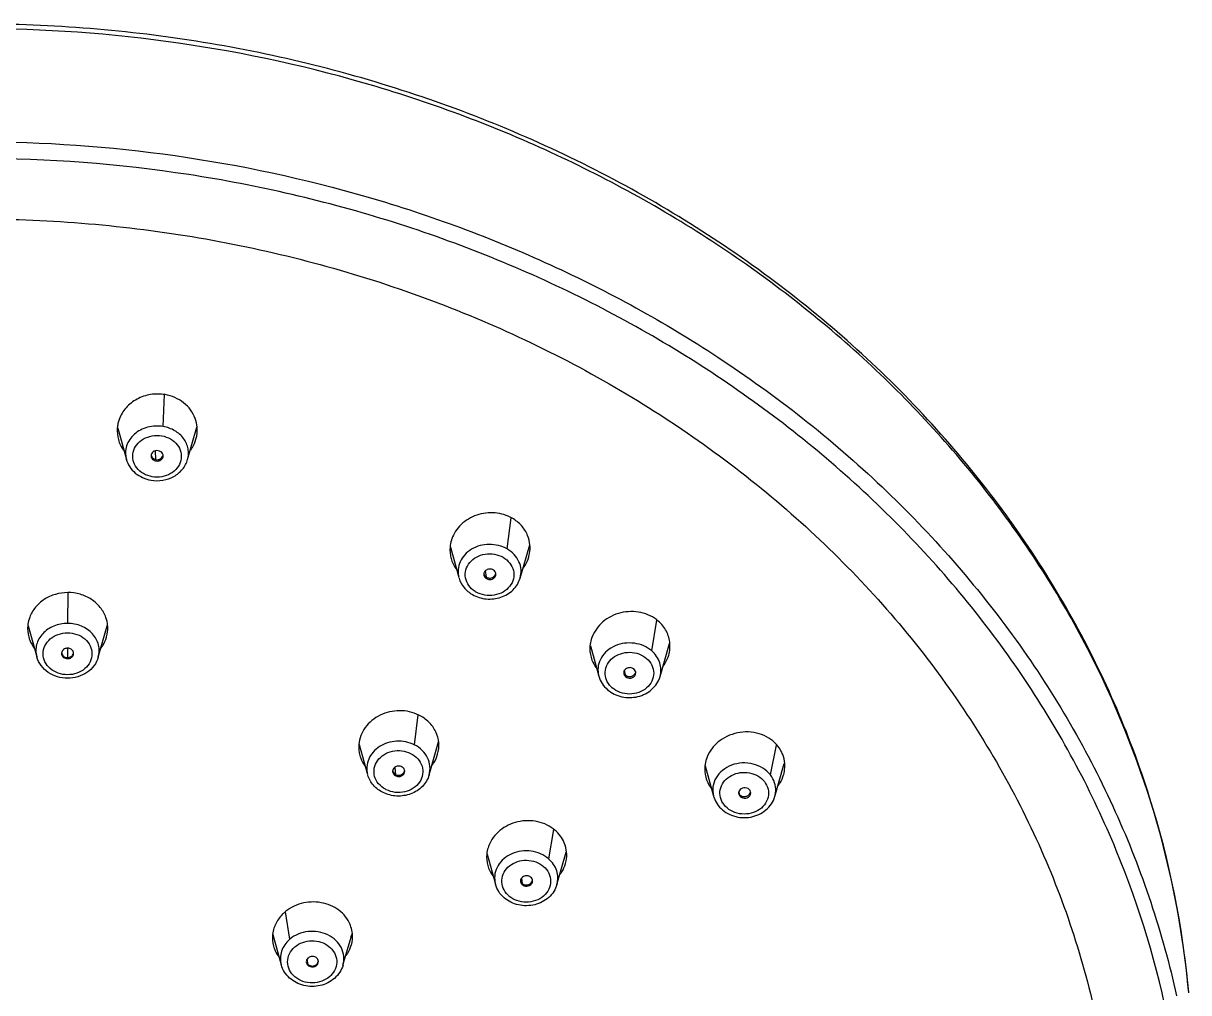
# Model space of a CAD drawing. Extents: x 881 to 2009, y 679 to 1506.
# Drawn here: x 1360.64 to 1408.63, y 1347.27 to 1387.22 of the extents above; entities that cross this region are included whole.
import ezdxf

# ---------------------------------------------------------------- set-up
doc = ezdxf.new("R2010")
doc.units = 0
doc.header["$LTSCALE"] = 10
doc.header["$MEASUREMENT"] = 0
doc.layers.add('1_1', color=7, linetype='CONTINUOUS')

msp = doc.modelspace()

# ---------------------------------------------------------------- linework, layer by layer
at = {"layer": '1_1', "color": 9, "linetype": 'Continuous'}
for p, q in [((1366.395, 1370.604), (1366.457, 1371.919)), ((1366.099, 1369.241), (1366.082, 1369.604)), ((1380.558, 1365.56), (1380.727, 1366.843)), ((1379.712, 1364.393), (1379.675, 1364.669)), ((1362.464, 1363.763), (1362.459, 1362.493)), ((1386.515, 1361.361), (1386.729, 1362.622)), ((1362.46, 1361.465), (1362.46, 1361.083)), ((1384.333, 1360.326), (1384.336, 1360.316)), ((1385.436, 1360.357), (1385.401, 1360.567)), ((1376.883, 1358.722), (1376.737, 1357.488)), ((1391.404, 1356.246), (1391.659, 1357.481)), ((1375.932, 1356.553), (1375.97, 1356.256)), ((1390.136, 1355.441), (1390.112, 1355.569)), ((1391.586, 1355.358), (1391.59, 1355.372)), ((1382.476, 1354.004), (1382.27, 1352.791)), ((1381.147, 1351.985), (1381.184, 1351.769)), ((1371.615, 1349.482), (1371.433, 1350.603)), ((1372.364, 1348.433), (1372.327, 1348.656))]:
    msp.add_line(p, q, dxfattribs=at)
at = {"layer": '1_1', "color": 7, "linetype": 'Continuous'}
for p, q in [((1364.526, 1370.533), (1364.881, 1369.253)), ((1367.403, 1369.241), (1367.788, 1370.578)), ((1366.397, 1369.395), (1366.397, 1369.397)), ((1378.229, 1365.63), (1378.576, 1364.378)), ((1381.097, 1364.359), (1381.491, 1365.729)), ((1380.1, 1364.515), (1380.1, 1364.516)), ((1360.835, 1362.399), (1361.191, 1361.116)), ((1363.724, 1361.103), (1364.095, 1362.395)), ((1383.988, 1361.569), (1384.336, 1360.316)), ((1386.857, 1360.301), (1387.248, 1361.662)), ((1362.71, 1361.251), (1362.71, 1361.255)), ((1385.863, 1360.453), (1385.863, 1360.454)), ((1374.49, 1357.445), (1374.472, 1357.464)), ((1374.474, 1357.5), (1374.817, 1356.264)), ((1377.35, 1356.25), (1377.741, 1357.61)), ((1376.345, 1356.398), (1376.345, 1356.399)), ((1388.717, 1356.62), (1389.064, 1355.371)), ((1391.586, 1355.358), (1391.977, 1356.719)), ((1390.594, 1355.505), (1390.594, 1355.506)), ((1379.737, 1352.983), (1380.081, 1351.743)), ((1379.752, 1352.93), (1379.737, 1352.952)), ((1382.612, 1351.729), (1382.996, 1353.063)), ((1381.61, 1351.877), (1381.61, 1351.878)), ((1370.915, 1349.668), (1371.261, 1348.422)), ((1370.928, 1349.622), (1370.915, 1349.637)), ((1373.802, 1348.408), (1374.176, 1349.704)), ((1374.176, 1349.691), (1374.169, 1349.681)), ((1372.791, 1348.554), (1372.791, 1348.555))]:
    msp.add_line(p, q, dxfattribs=at)
for centre, radius, start, end in [((1365.878, 1370.429), 1.376, 167.5469, 175.6529), ((1365.901, 1370.424), 1.4, 160.3141, 167.5459), ((1366.423, 1370.456), 1.379, 5.0815, 20.4843), ((1366.433, 1370.459), 1.369, 343.8728, 5.0011), ((1366.085, 1369.396), 0.188, 169.6757, 179.422), ((1366.08, 1369.397), 0.183, 179.4483, 184.2997), ((1366.089, 1369.396), 0.192, 154.3039, 169.6666), ((1366.211, 1369.466), 0.185, 334.8566, 339.2048), ((1379.586, 1365.516), 1.381, 162.8317, 175.2268), ((1379.609, 1365.509), 1.405, 160.8552, 162.8533), ((1380.161, 1365.607), 1.345, 5.251, 22.381), ((1379.551, 1365.524), 1.347, 194.5317, 195.4991), ((1380.107, 1365.619), 1.4, 343.9528, 344.8831), ((1379.784, 1364.517), 0.184, 172.846, 187.7357), ((1379.789, 1364.516), 0.189, 160.1155, 172.8071), ((1362.763, 1362.286), 1.352, 4.6825, 19.4548), ((1362.147, 1362.278), 1.332, 174.7805, 194.6176), ((1362.172, 1362.284), 1.357, 194.5806, 195.5046), ((1362.747, 1362.298), 1.369, 343.9609, 344.9196), ((1385.289, 1361.446), 1.321, 174.6275, 195.4366), ((1362.397, 1361.255), 0.187, 162.7639, 192.9351), ((1385.355, 1360.599), 1.058, 194.9503, 195.5492), ((1385.546, 1360.455), 0.183, 175.0674, 179.8885), ((1375.752, 1357.392), 1.302, 175.2011, 195.4861), ((1390.114, 1356.46), 1.418, 157.7795, 158.3389), ((1390.71, 1356.621), 1.29, 4.4467, 21.4762), ((1376.032, 1356.399), 0.187, 165.1093, 174.999), ((1376.029, 1356.4), 0.184, 175.0187, 187.7357), ((1389.991, 1356.487), 1.291, 174.06, 194.5515), ((1389.986, 1356.486), 1.287, 194.5857, 195.5002), ((1390.634, 1356.63), 1.367, 343.9523, 344.8518), ((1390.282, 1355.506), 0.189, 161.9322, 174.8756), ((1390.279, 1355.506), 0.185, 174.9079, 190.9593), ((1390.563, 1355.652), 1.064, 339.245, 344.7721), ((1381.732, 1352.953), 1.284, 4.9646, 22.9452), ((1381.103, 1352.027), 1.061, 194.9591, 195.5463), ((1381.295, 1351.878), 0.185, 170.7293, 179.8637), ((1372.164, 1349.537), 1.269, 174.0582, 195.5339), ((1372.911, 1349.593), 1.285, 343.9017, 5.0188), ((1372.477, 1348.555), 0.186, 169.4904, 194.6329)]:
    msp.add_arc(centre, radius, start, end, dxfattribs=at)
at = {"layer": '1_1', "color": 9, "linetype": 'Continuous'}
for centre, radius, start, end in [((1379.782, 1364.656), 1.002, 237.4432, 240.1511), ((1362.256, 1363.26), 1.701, 212.0833, 213.6249), ((1362.265, 1363.265), 1.711, 213.6244, 214.6756), ((1362.647, 1363.298), 1.744, 325.109, 326.0696), ((1362.654, 1363.292), 1.735, 326.0693, 327.388), ((1385.716, 1362.628), 1.842, 326.1564, 327.1103), ((1385.314, 1362.371), 1.593, 213.3996, 215.0144), ((1385.274, 1360.577), 0.974, 190.2173, 194.9541), ((1385.489, 1360.531), 0.919, 225.2203, 229.3583), ((1375.814, 1358.342), 1.618, 213.3294, 214.5519), ((1376.258, 1358.506), 1.776, 326.1244, 327.5233), ((1376.044, 1356.57), 1.038, 241.4567, 243.6971), ((1390.652, 1355.628), 0.972, 344.744, 357.1336), ((1390.156, 1355.534), 0.84, 212.3866, 217.9221), ((1381.524, 1354.015), 1.781, 325.8696, 326.6082), ((1381.039, 1353.8), 1.576, 213.907, 215.2352), ((1381.023, 1352.005), 0.978, 190.3252, 194.9645), ((1381.241, 1351.962), 0.928, 225.3261, 229.4432), ((1372.239, 1350.502), 1.601, 213.1093, 214.191), ((1372.736, 1350.646), 1.749, 322.3585, 325.1101), ((1372.758, 1350.631), 1.723, 325.115, 325.8964), ((1372.408, 1348.544), 1.228, 130.2056, 131.1403), ((1372.423, 1348.457), 0.93, 130.2168, 131.1483), ((1372.647, 1348.633), 0.922, 311.1521, 315.3874)]:
    msp.add_arc(centre, radius, start, end, dxfattribs=at)
at = {"layer": '1_1', "color": 7, "linetype": 'Continuous'}
for points, knots in [([(1408.629, 1347.291), (1408.387, 1350.01), (1407.293, 1355.453), (1403.92, 1363.14), (1398.949, 1370.125), (1392.57, 1376.161), (1385.016, 1381.049), (1376.555, 1384.628), (1367.482, 1386.782), (1358.111, 1387.441), (1348.763, 1386.583), (1339.76, 1384.237), (1331.414, 1380.478), (1324.015, 1375.428), (1317.828, 1369.253), (1313.08, 1362.159), (1309.956, 1354.398), (1309.039, 1348.937), (1308.885, 1346.217)], [0, 0, 0, 0, 0.058147, 0.117164, 0.177537, 0.239517, 0.303127, 0.368165, 0.434243, 0.500845, 0.567391, 0.633308, 0.698098, 0.761407, 0.823071, 0.883159, 0.941969, 1, 1, 1, 1]), ([(1366.473, 1371.918), (1366.278, 1371.952), (1365.875, 1371.954), (1365.399, 1371.794), (1365.072, 1371.58), (1364.796, 1371.32), (1364.646, 1371.071), (1364.583, 1370.896)], [0, 0, 0, 0, 0.255835, 0.510517, 0.636148, 0.759054, 1, 1, 1, 1]), ([(1367.715, 1370.939), (1367.669, 1371.064), (1367.537, 1371.303), (1367.248, 1371.598), (1366.885, 1371.814), (1366.613, 1371.894), (1366.473, 1371.918)], [0, 0, 0, 0, 0.241296, 0.488925, 0.742178, 1, 1, 1, 1]), ([(1364.552, 1370.065), (1364.562, 1370.027), (1364.612, 1369.875), (1364.687, 1369.732), (1364.756, 1369.634)], [0, 0, 0, 0, 0.248856, 1, 1, 1, 1]), ([(1367.529, 1369.631), (1367.554, 1369.665), (1367.646, 1369.805), (1367.714, 1369.959), (1367.748, 1370.079)], [0, 0, 0, 0, 0.253658, 1, 1, 1, 1]), ([(1364.879, 1369.261), (1364.908, 1369.151), (1365.005, 1368.938), (1365.241, 1368.675), (1365.547, 1368.484), (1365.779, 1368.413), (1365.898, 1368.393)], [0, 0, 0, 0, 0.242144, 0.489133, 0.742113, 1, 1, 1, 1]), ([(1365.897, 1369.383), (1365.899, 1369.359), (1365.913, 1369.31), (1365.976, 1369.227), (1366.08, 1369.18), (1366.19, 1369.181), (1366.292, 1369.211), (1366.356, 1369.269), (1366.378, 1369.314)], [0, 0, 0, 0, 0.115869, 0.236374, 0.49174, 0.625264, 0.756723, 1, 1, 1, 1]), ([(1366.298, 1369.567), (1366.267, 1369.588), (1366.195, 1369.615), (1366.081, 1369.611), (1365.979, 1369.566), (1365.931, 1369.51), (1365.916, 1369.479)], [0, 0, 0, 0, 0.253638, 0.512876, 0.764356, 1, 1, 1, 1]), ([(1365.927, 1369.358), (1365.94, 1369.335), (1365.963, 1369.307), (1365.991, 1369.286), (1365.999, 1369.281)], [0, 0, 0, 0, 0.746215, 1, 1, 1, 1]), ([(1366.099, 1369.241), (1366.127, 1369.236), (1366.185, 1369.24), (1366.294, 1369.268), (1366.355, 1369.338), (1366.378, 1369.387)], [0, 0, 0, 0, 0.255693, 0.509686, 1, 1, 1, 1]), ([(1366.397, 1369.397), (1366.397, 1369.429), (1366.377, 1369.498), (1366.327, 1369.548), (1366.298, 1369.567)], [0, 0, 0, 0, 0.485443, 1, 1, 1, 1]), ([(1365.898, 1368.393), (1366.058, 1368.366), (1366.385, 1368.365), (1366.844, 1368.521), (1367.213, 1368.821), (1367.363, 1369.099), (1367.404, 1369.244)], [0, 0, 0, 0, 0.257688, 0.512259, 0.759677, 1, 1, 1, 1]), ([(1380.771, 1366.826), (1380.557, 1366.949), (1380.061, 1367.099), (1379.298, 1367.005), (1378.743, 1366.676), (1378.428, 1366.298), (1378.321, 1366.082), (1378.282, 1365.97)], [0, 0, 0, 0, 0.249823, 0.506062, 0.758061, 0.880239, 1, 1, 1, 1]), ([(1381.405, 1366.119), (1381.344, 1366.265), (1381.168, 1366.542), (1380.912, 1366.745), (1380.771, 1366.826)], [0, 0, 0, 0, 0.49294, 1, 1, 1, 1]), ([(1381.458, 1365.254), (1381.469, 1365.293), (1381.504, 1365.449), (1381.511, 1365.611), (1381.5, 1365.73)], [0, 0, 0, 0, 0.253383, 1, 1, 1, 1]), ([(1378.254, 1365.164), (1378.264, 1365.126), (1378.314, 1364.975), (1378.39, 1364.833), (1378.459, 1364.735)], [0, 0, 0, 0, 0.249005, 1, 1, 1, 1]), ([(1381.215, 1364.758), (1381.242, 1364.794), (1381.342, 1364.94), (1381.416, 1365.105), (1381.452, 1365.232)], [0, 0, 0, 0, 0.252239, 1, 1, 1, 1]), ([(1379.602, 1364.492), (1379.607, 1364.452), (1379.649, 1364.37), (1379.767, 1364.303), (1379.906, 1364.296), (1379.993, 1364.335), (1380.027, 1364.365)], [0, 0, 0, 0, 0.231674, 0.48285, 0.745436, 1, 1, 1, 1]), ([(1379.673, 1364.668), (1379.666, 1364.662), (1379.64, 1364.637), (1379.62, 1364.606), (1379.611, 1364.58)], [0, 0, 0, 0, 0.256314, 1, 1, 1, 1]), ([(1379.996, 1364.69), (1379.948, 1364.72), (1379.83, 1364.748), (1379.716, 1364.705), (1379.673, 1364.668)], [0, 0, 0, 0, 0.503548, 1, 1, 1, 1]), ([(1380.1, 1364.516), (1380.1, 1364.55), (1380.079, 1364.621), (1380.027, 1364.671), (1379.996, 1364.69)], [0, 0, 0, 0, 0.484863, 1, 1, 1, 1]), ([(1380.027, 1364.365), (1380.049, 1364.384), (1380.086, 1364.43), (1380.1, 1364.487), (1380.1, 1364.515)], [0, 0, 0, 0, 0.511198, 1, 1, 1, 1]), ([(1378.582, 1364.355), (1378.624, 1364.215), (1378.77, 1363.947), (1379.004, 1363.754), (1379.134, 1363.68)], [0, 0, 0, 0, 0.492863, 1, 1, 1, 1]), ([(1379.134, 1363.68), (1379.307, 1363.58), (1379.703, 1363.459), (1380.214, 1363.518), (1380.578, 1363.686), (1380.811, 1363.866), (1380.992, 1364.093), (1381.071, 1364.269), (1381.097, 1364.359)], [0, 0, 0, 0, 0.253348, 0.508629, 0.634887, 0.758803, 0.880342, 1, 1, 1, 1]), ([(1379.712, 1364.393), (1379.736, 1364.379), (1379.791, 1364.364), (1379.904, 1364.354), (1379.985, 1364.4), (1380.027, 1364.437)], [0, 0, 0, 0, 0.244746, 0.499149, 1, 1, 1, 1]), ([(1362.464, 1363.763), (1362.293, 1363.763), (1361.953, 1363.714), (1361.565, 1363.536), (1361.3, 1363.335), (1361.077, 1363.105), (1360.955, 1362.894), (1360.9, 1362.746)], [0, 0, 0, 0, 0.259208, 0.513811, 0.638695, 0.761409, 1, 1, 1, 1]), ([(1364.038, 1362.736), (1363.985, 1362.886), (1363.823, 1363.173), (1363.449, 1363.505), (1362.981, 1363.717), (1362.637, 1363.764), (1362.464, 1363.763)], [0, 0, 0, 0, 0.238499, 0.485224, 0.740071, 1, 1, 1, 1]), ([(1360.9, 1362.746), (1360.89, 1362.718), (1360.852, 1362.606), (1360.829, 1362.488), (1360.821, 1362.4)], [0, 0, 0, 0, 0.251552, 1, 1, 1, 1]), ([(1386.784, 1362.588), (1386.685, 1362.673), (1386.458, 1362.821), (1385.941, 1363), (1385.229, 1362.989), (1384.593, 1362.672), (1384.224, 1362.273), (1384.098, 1362.037), (1384.053, 1361.915)], [0, 0, 0, 0, 0.121618, 0.246649, 0.502238, 0.756483, 0.879613, 1, 1, 1, 1]), ([(1387.264, 1361.663), (1387.251, 1361.838), (1387.15, 1362.189), (1386.92, 1362.471), (1386.784, 1362.588)], [0, 0, 0, 0, 0.494848, 1, 1, 1, 1]), ([(1364.069, 1361.942), (1364.079, 1361.979), (1364.112, 1362.128), (1364.12, 1362.282), (1364.111, 1362.396)], [0, 0, 0, 0, 0.251381, 1, 1, 1, 1]), ([(1360.864, 1361.921), (1360.875, 1361.881), (1360.927, 1361.721), (1361.009, 1361.572), (1361.084, 1361.47)], [0, 0, 0, 0, 0.248012, 1, 1, 1, 1]), ([(1363.838, 1361.468), (1363.864, 1361.503), (1363.958, 1361.643), (1364.028, 1361.799), (1364.062, 1361.92)], [0, 0, 0, 0, 0.253404, 1, 1, 1, 1]), ([(1384.053, 1361.915), (1384.042, 1361.887), (1384.005, 1361.775), (1383.982, 1361.658), (1383.974, 1361.57)], [0, 0, 0, 0, 0.252451, 1, 1, 1, 1]), ([(1387.216, 1361.186), (1387.227, 1361.225), (1387.264, 1361.381), (1387.274, 1361.544), (1387.264, 1361.663)], [0, 0, 0, 0, 0.252119, 1, 1, 1, 1]), ([(1362.461, 1360.231), (1362.32, 1360.23), (1362.037, 1360.271), (1361.654, 1360.451), (1361.353, 1360.735), (1361.229, 1360.981), (1361.193, 1361.108)], [0, 0, 0, 0, 0.258135, 0.511879, 0.758941, 1, 1, 1, 1]), ([(1362.214, 1361.273), (1362.218, 1361.246), (1362.233, 1361.21), (1362.255, 1361.18), (1362.261, 1361.173)], [0, 0, 0, 0, 0.746638, 1, 1, 1, 1]), ([(1362.215, 1361.213), (1362.22, 1361.19), (1362.242, 1361.143), (1362.316, 1361.068), (1362.452, 1361.025), (1362.59, 1361.06), (1362.67, 1361.13), (1362.694, 1361.176), (1362.702, 1361.199)], [0, 0, 0, 0, 0.117194, 0.239924, 0.498414, 0.758125, 0.882117, 1, 1, 1, 1]), ([(1362.683, 1361.352), (1362.66, 1361.392), (1362.582, 1361.457), (1362.434, 1361.481), (1362.293, 1361.433), (1362.232, 1361.353), (1362.219, 1361.311)], [0, 0, 0, 0, 0.244541, 0.505976, 0.763177, 1, 1, 1, 1]), ([(1362.261, 1361.173), (1362.285, 1361.144), (1362.347, 1361.098), (1362.422, 1361.083), (1362.46, 1361.083)], [0, 0, 0, 0, 0.492006, 1, 1, 1, 1]), ([(1362.46, 1361.083), (1362.488, 1361.084), (1362.541, 1361.096), (1362.615, 1361.128), (1362.672, 1361.186), (1362.695, 1361.233), (1362.702, 1361.258)], [0, 0, 0, 0, 0.258302, 0.510161, 0.758497, 1, 1, 1, 1]), ([(1363.724, 1361.103), (1363.687, 1360.977), (1363.564, 1360.733), (1363.264, 1360.45), (1362.884, 1360.271), (1362.602, 1360.231), (1362.461, 1360.231)], [0, 0, 0, 0, 0.241087, 0.488111, 0.74181, 1, 1, 1, 1]), ([(1362.71, 1361.255), (1362.71, 1361.28), (1362.703, 1361.314), (1362.688, 1361.344), (1362.683, 1361.352)], [0, 0, 0, 0, 0.744739, 1, 1, 1, 1]), ([(1384.016, 1361.095), (1384.026, 1361.057), (1384.075, 1360.906), (1384.152, 1360.765), (1384.221, 1360.669)], [0, 0, 0, 0, 0.249103, 1, 1, 1, 1]), ([(1387.003, 1360.748), (1387.027, 1360.782), (1387.116, 1360.918), (1387.182, 1361.07), (1387.216, 1361.186)], [0, 0, 0, 0, 0.254607, 1, 1, 1, 1]), ([(1385.474, 1360.633), (1385.443, 1360.616), (1385.391, 1360.57), (1385.366, 1360.503), (1385.363, 1360.471)], [0, 0, 0, 0, 0.515417, 1, 1, 1, 1]), ([(1385.775, 1360.618), (1385.733, 1360.648), (1385.627, 1360.684), (1385.519, 1360.659), (1385.474, 1360.633)], [0, 0, 0, 0, 0.497724, 1, 1, 1, 1]), ([(1385.863, 1360.454), (1385.863, 1360.485), (1385.846, 1360.55), (1385.801, 1360.598), (1385.775, 1360.618)], [0, 0, 0, 0, 0.486718, 1, 1, 1, 1]), ([(1384.336, 1360.316), (1384.365, 1360.209), (1384.46, 1360.002), (1384.61, 1359.833), (1384.696, 1359.76)], [0, 0, 0, 0, 0.495245, 1, 1, 1, 1]), ([(1384.696, 1359.76), (1384.86, 1359.618), (1385.273, 1359.418), (1385.842, 1359.425), (1386.258, 1359.579), (1386.529, 1359.764), (1386.739, 1360.007), (1386.828, 1360.201), (1386.857, 1360.301)], [0, 0, 0, 0, 0.250563, 0.50623, 0.633376, 0.758078, 0.880118, 1, 1, 1, 1]), ([(1385.379, 1360.377), (1385.393, 1360.347), (1385.439, 1360.29), (1385.537, 1360.242), (1385.649, 1360.235), (1385.722, 1360.258), (1385.753, 1360.276)], [0, 0, 0, 0, 0.234994, 0.485727, 0.744988, 1, 1, 1, 1]), ([(1385.436, 1360.357), (1385.451, 1360.345), (1385.482, 1360.328), (1385.529, 1360.31), (1385.59, 1360.296), (1385.638, 1360.302), (1385.668, 1360.311)], [0, 0, 0, 0, 0.237631, 0.424762, 0.616635, 1, 1, 1, 1]), ([(1385.668, 1360.311), (1385.69, 1360.318), (1385.719, 1360.33), (1385.746, 1360.345), (1385.752, 1360.349)], [0, 0, 0, 0, 0.754588, 1, 1, 1, 1]), ([(1385.752, 1360.349), (1385.763, 1360.355), (1385.803, 1360.384), (1385.833, 1360.426), (1385.847, 1360.461)], [0, 0, 0, 0, 0.253097, 1, 1, 1, 1]), ([(1385.753, 1360.276), (1385.785, 1360.295), (1385.84, 1360.346), (1385.862, 1360.418), (1385.863, 1360.453)], [0, 0, 0, 0, 0.515766, 1, 1, 1, 1]), ([(1376.924, 1358.717), (1376.803, 1358.777), (1376.543, 1358.867), (1376.13, 1358.911), (1375.716, 1358.862), (1375.325, 1358.724), (1374.982, 1358.504), (1374.708, 1358.215), (1374.522, 1357.875), (1374.465, 1357.626), (1374.454, 1357.501)], [0, 0, 0, 0, 0.126514, 0.255282, 0.385441, 0.51411, 0.640636, 0.763985, 0.882943, 1, 1, 1, 1]), ([(1377.698, 1357.098), (1377.742, 1357.25), (1377.776, 1357.575), (1377.645, 1358.047), (1377.352, 1358.451), (1377.075, 1358.643), (1376.924, 1358.717)], [0, 0, 0, 0, 0.245368, 0.489822, 0.740409, 1, 1, 1, 1]), ([(1391.721, 1357.424), (1391.636, 1357.533), (1391.429, 1357.73), (1391.044, 1357.93), (1390.608, 1358.029), (1390.154, 1358.018), (1389.714, 1357.899), (1389.32, 1357.679), (1389.002, 1357.376), (1388.854, 1357.126), (1388.801, 1356.997)], [0, 0, 0, 0, 0.118449, 0.24107, 0.368168, 0.496919, 0.627297, 0.754915, 0.879849, 1, 1, 1, 1]), ([(1391.91, 1357.093), (1391.899, 1357.122), (1391.848, 1357.239), (1391.78, 1357.349), (1391.721, 1357.424)], [0, 0, 0, 0, 0.248716, 1, 1, 1, 1]), ([(1374.497, 1357.045), (1374.507, 1357.008), (1374.555, 1356.86), (1374.629, 1356.721), (1374.697, 1356.626)], [0, 0, 0, 0, 0.248337, 1, 1, 1, 1]), ([(1377.476, 1356.648), (1377.501, 1356.682), (1377.594, 1356.822), (1377.663, 1356.977), (1377.698, 1357.098)], [0, 0, 0, 0, 0.252784, 1, 1, 1, 1]), ([(1388.796, 1356.984), (1388.784, 1356.954), (1388.742, 1356.837), (1388.716, 1356.713), (1388.706, 1356.62)], [0, 0, 0, 0, 0.252183, 1, 1, 1, 1]), ([(1375.846, 1356.375), (1375.852, 1356.334), (1375.893, 1356.253), (1376.012, 1356.185), (1376.151, 1356.178), (1376.238, 1356.218), (1376.272, 1356.247)], [0, 0, 0, 0, 0.231674, 0.48285, 0.745436, 1, 1, 1, 1]), ([(1375.849, 1356.407), (1375.856, 1356.375), (1375.885, 1356.313), (1375.94, 1356.271), (1375.97, 1356.256)], [0, 0, 0, 0, 0.491433, 1, 1, 1, 1]), ([(1375.918, 1356.551), (1375.91, 1356.544), (1375.88, 1356.515), (1375.859, 1356.477), (1375.851, 1356.447)], [0, 0, 0, 0, 0.257649, 1, 1, 1, 1]), ([(1376.241, 1356.573), (1376.193, 1356.603), (1376.075, 1356.631), (1375.96, 1356.588), (1375.918, 1356.551)], [0, 0, 0, 0, 0.503548, 1, 1, 1, 1]), ([(1375.97, 1356.256), (1375.994, 1356.245), (1376.047, 1356.233), (1376.129, 1356.229), (1376.208, 1356.256), (1376.252, 1356.288), (1376.272, 1356.305)], [0, 0, 0, 0, 0.244658, 0.497878, 0.751022, 1, 1, 1, 1]), ([(1376.345, 1356.399), (1376.345, 1356.433), (1376.324, 1356.504), (1376.272, 1356.554), (1376.241, 1356.573)], [0, 0, 0, 0, 0.484863, 1, 1, 1, 1]), ([(1376.272, 1356.305), (1376.294, 1356.325), (1376.318, 1356.356), (1376.332, 1356.393), (1376.335, 1356.402)], [0, 0, 0, 0, 0.746023, 1, 1, 1, 1]), ([(1376.272, 1356.247), (1376.294, 1356.266), (1376.331, 1356.312), (1376.345, 1356.37), (1376.345, 1356.398)], [0, 0, 0, 0, 0.511198, 1, 1, 1, 1]), ([(1391.953, 1356.273), (1391.963, 1356.31), (1391.996, 1356.457), (1392.005, 1356.609), (1391.996, 1356.721)], [0, 0, 0, 0, 0.252442, 1, 1, 1, 1]), ([(1375.452, 1355.524), (1375.304, 1355.597), (1375.035, 1355.796), (1374.869, 1356.089), (1374.824, 1356.242)], [0, 0, 0, 0, 0.507982, 1, 1, 1, 1]), ([(1377.35, 1356.25), (1377.325, 1356.162), (1377.251, 1355.991), (1377.021, 1355.693), (1376.603, 1355.428), (1376.016, 1355.34), (1375.626, 1355.438), (1375.452, 1355.524)], [0, 0, 0, 0, 0.119759, 0.241374, 0.489901, 0.74541, 1, 1, 1, 1]), ([(1388.746, 1356.142), (1388.757, 1356.101), (1388.812, 1355.938), (1388.899, 1355.786), (1388.978, 1355.684)], [0, 0, 0, 0, 0.24884, 1, 1, 1, 1]), ([(1391.732, 1355.812), (1391.757, 1355.846), (1391.846, 1355.983), (1391.913, 1356.135), (1391.947, 1356.253)], [0, 0, 0, 0, 0.254943, 1, 1, 1, 1]), ([(1389.063, 1355.374), (1389.072, 1355.339), (1389.118, 1355.201), (1389.191, 1355.073), (1389.258, 1354.987)], [0, 0, 0, 0, 0.248823, 1, 1, 1, 1]), ([(1390.097, 1355.471), (1390.103, 1355.439), (1390.135, 1355.375), (1390.221, 1355.311), (1390.329, 1355.284), (1390.405, 1355.295), (1390.44, 1355.307)], [0, 0, 0, 0, 0.231414, 0.478301, 0.738332, 1, 1, 1, 1]), ([(1390.248, 1355.704), (1390.214, 1355.692), (1390.153, 1355.656), (1390.113, 1355.596), (1390.103, 1355.564)], [0, 0, 0, 0, 0.516723, 1, 1, 1, 1]), ([(1390.136, 1355.441), (1390.148, 1355.427), (1390.167, 1355.41), (1390.188, 1355.397), (1390.193, 1355.393)], [0, 0, 0, 0, 0.742622, 1, 1, 1, 1]), ([(1390.193, 1355.393), (1390.211, 1355.382), (1390.249, 1355.363), (1390.313, 1355.352), (1390.378, 1355.36), (1390.42, 1355.373), (1390.44, 1355.38)], [0, 0, 0, 0, 0.245422, 0.493102, 0.745811, 1, 1, 1, 1]), ([(1390.482, 1355.684), (1390.448, 1355.704), (1390.368, 1355.728), (1390.286, 1355.718), (1390.248, 1355.704)], [0, 0, 0, 0, 0.496974, 1, 1, 1, 1]), ([(1390.44, 1355.38), (1390.457, 1355.387), (1390.519, 1355.42), (1390.567, 1355.48), (1390.584, 1355.53)], [0, 0, 0, 0, 0.25879, 1, 1, 1, 1]), ([(1390.44, 1355.307), (1390.482, 1355.323), (1390.56, 1355.374), (1390.593, 1355.463), (1390.594, 1355.505)], [0, 0, 0, 0, 0.520249, 1, 1, 1, 1]), ([(1390.594, 1355.506), (1390.594, 1355.541), (1390.571, 1355.615), (1390.515, 1355.666), (1390.482, 1355.684)], [0, 0, 0, 0, 0.484052, 1, 1, 1, 1]), ([(1389.258, 1354.987), (1389.327, 1354.898), (1389.495, 1354.738), (1389.803, 1354.571), (1390.148, 1354.486), (1390.505, 1354.486), (1390.85, 1354.571), (1391.158, 1354.737), (1391.406, 1354.974), (1391.519, 1355.172), (1391.558, 1355.275)], [0, 0, 0, 0, 0.122666, 0.248197, 0.375863, 0.50434, 0.631957, 0.757362, 0.879945, 1, 1, 1, 1]), ([(1382.532, 1353.97), (1382.432, 1354.055), (1382.207, 1354.201), (1381.692, 1354.38), (1380.986, 1354.376), (1380.351, 1354.072), (1379.98, 1353.685), (1379.852, 1353.456), (1379.806, 1353.337)], [0, 0, 0, 0, 0.122012, 0.247648, 0.504365, 0.758361, 0.88067, 1, 1, 1, 1]), ([(1382.914, 1353.454), (1382.873, 1353.552), (1382.764, 1353.741), (1382.615, 1353.899), (1382.532, 1353.97)], [0, 0, 0, 0, 0.494402, 1, 1, 1, 1]), ([(1379.806, 1353.337), (1379.795, 1353.308), (1379.755, 1353.194), (1379.73, 1353.074), (1379.721, 1352.983)], [0, 0, 0, 0, 0.252693, 1, 1, 1, 1]), ([(1382.964, 1352.592), (1382.975, 1352.63), (1383.013, 1352.785), (1383.021, 1352.946), (1383.011, 1353.065)], [0, 0, 0, 0, 0.251989, 1, 1, 1, 1]), ([(1379.762, 1352.517), (1379.772, 1352.479), (1379.821, 1352.33), (1379.897, 1352.19), (1379.967, 1352.094)], [0, 0, 0, 0, 0.248608, 1, 1, 1, 1]), ([(1382.752, 1352.158), (1382.776, 1352.191), (1382.865, 1352.326), (1382.931, 1352.476), (1382.964, 1352.592)], [0, 0, 0, 0, 0.25492, 1, 1, 1, 1]), ([(1381.235, 1352.064), (1381.204, 1352.048), (1381.148, 1352.005), (1381.118, 1351.94), (1381.113, 1351.908)], [0, 0, 0, 0, 0.51617, 1, 1, 1, 1]), ([(1381.527, 1352.037), (1381.487, 1352.068), (1381.386, 1352.105), (1381.281, 1352.086), (1381.235, 1352.064)], [0, 0, 0, 0, 0.495995, 1, 1, 1, 1]), ([(1381.61, 1351.878), (1381.61, 1351.908), (1381.594, 1351.97), (1381.552, 1352.018), (1381.527, 1352.037)], [0, 0, 0, 0, 0.487338, 1, 1, 1, 1]), ([(1380.443, 1351.183), (1380.357, 1351.257), (1380.205, 1351.428), (1380.11, 1351.636), (1380.081, 1351.743)], [0, 0, 0, 0, 0.504803, 1, 1, 1, 1]), ([(1382.612, 1351.728), (1382.583, 1351.628), (1382.494, 1351.434), (1382.283, 1351.19), (1382.012, 1351.004), (1381.595, 1350.849), (1381.024, 1350.842), (1380.609, 1351.041), (1380.443, 1351.183)], [0, 0, 0, 0, 0.119861, 0.2419, 0.366594, 0.493741, 0.749426, 1, 1, 1, 1]), ([(1381.122, 1351.814), (1381.133, 1351.783), (1381.174, 1351.724), (1381.269, 1351.67), (1381.379, 1351.656), (1381.453, 1351.675), (1381.486, 1351.692)], [0, 0, 0, 0, 0.233559, 0.48302, 0.742675, 1, 1, 1, 1]), ([(1381.184, 1351.769), (1381.203, 1351.753), (1381.251, 1351.729), (1381.328, 1351.708), (1381.411, 1351.716), (1381.462, 1351.737), (1381.486, 1351.75)], [0, 0, 0, 0, 0.236943, 0.489227, 0.744508, 1, 1, 1, 1]), ([(1381.486, 1351.75), (1381.512, 1351.763), (1381.56, 1351.8), (1381.589, 1351.853), (1381.599, 1351.881)], [0, 0, 0, 0, 0.50363, 1, 1, 1, 1]), ([(1381.486, 1351.692), (1381.521, 1351.709), (1381.584, 1351.761), (1381.61, 1351.839), (1381.61, 1351.877)], [0, 0, 0, 0, 0.517365, 1, 1, 1, 1]), ([(1374.096, 1350.087), (1374.048, 1350.201), (1373.917, 1350.42), (1373.639, 1350.688), (1373.293, 1350.885), (1372.77, 1351.038), (1372.074, 1351.008), (1371.576, 1350.746), (1371.378, 1350.567)], [0, 0, 0, 0, 0.116855, 0.237351, 0.361838, 0.489693, 0.747995, 1, 1, 1, 1]), ([(1371.378, 1350.567), (1371.336, 1350.53), (1371.178, 1350.373), (1371.054, 1350.18), (1370.992, 1350.027)], [0, 0, 0, 0, 0.255672, 1, 1, 1, 1]), ([(1374.191, 1349.705), (1374.182, 1349.803), (1374.155, 1349.934), (1374.109, 1350.057), (1374.096, 1350.087)], [0, 0, 0, 0, 0.748306, 1, 1, 1, 1]), ([(1370.992, 1350.027), (1370.98, 1349.998), (1370.938, 1349.882), (1370.912, 1349.76), (1370.902, 1349.669)], [0, 0, 0, 0, 0.252316, 1, 1, 1, 1]), ([(1370.942, 1349.198), (1370.952, 1349.16), (1371.001, 1349.01), (1371.077, 1348.87), (1371.147, 1348.774)], [0, 0, 0, 0, 0.247938, 1, 1, 1, 1]), ([(1373.935, 1348.808), (1373.959, 1348.841), (1374.047, 1348.974), (1374.113, 1349.122), (1374.145, 1349.237)], [0, 0, 0, 0, 0.254267, 1, 1, 1, 1]), ([(1372.54, 1348.769), (1372.484, 1348.769), (1372.397, 1348.744), (1372.319, 1348.664), (1372.298, 1348.614), (1372.294, 1348.589)], [0, 0, 0, 0, 0.519521, 0.765434, 1, 1, 1, 1]), ([(1372.717, 1348.706), (1372.694, 1348.727), (1372.637, 1348.759), (1372.573, 1348.769), (1372.54, 1348.769)], [0, 0, 0, 0, 0.490766, 1, 1, 1, 1]), ([(1372.791, 1348.555), (1372.791, 1348.583), (1372.777, 1348.641), (1372.74, 1348.687), (1372.717, 1348.706)], [0, 0, 0, 0, 0.488622, 1, 1, 1, 1]), ([(1373.452, 1347.866), (1373.286, 1347.721), (1372.868, 1347.516), (1372.29, 1347.522), (1371.868, 1347.68), (1371.593, 1347.868), (1371.381, 1348.116), (1371.292, 1348.313), (1371.263, 1348.415)], [0, 0, 0, 0, 0.250266, 0.505977, 0.633224, 0.758012, 0.880111, 1, 1, 1, 1]), ([(1372.297, 1348.508), (1372.303, 1348.484), (1372.326, 1348.437), (1372.403, 1348.364), (1372.486, 1348.34), (1372.541, 1348.34)], [0, 0, 0, 0, 0.234976, 0.481386, 1, 1, 1, 1]), ([(1372.364, 1348.433), (1372.388, 1348.414), (1372.431, 1348.393), (1372.492, 1348.376), (1372.525, 1348.373), (1372.541, 1348.373)], [0, 0, 0, 0, 0.484778, 0.74148, 1, 1, 1, 1]), ([(1372.541, 1348.373), (1372.569, 1348.374), (1372.624, 1348.388), (1372.689, 1348.417), (1372.73, 1348.454), (1372.762, 1348.496), (1372.779, 1348.533), (1372.785, 1348.557)], [0, 0, 0, 0, 0.260676, 0.51388, 0.638778, 0.765238, 1, 1, 1, 1]), ([(1372.541, 1348.34), (1372.573, 1348.34), (1372.637, 1348.35), (1372.719, 1348.397), (1372.776, 1348.467), (1372.79, 1348.525), (1372.791, 1348.554)], [0, 0, 0, 0, 0.267255, 0.524665, 0.767651, 1, 1, 1, 1]), ([(1373.803, 1348.409), (1373.773, 1348.305), (1373.681, 1348.104), (1373.535, 1347.938), (1373.452, 1347.866)], [0, 0, 0, 0, 0.495338, 1, 1, 1, 1])]:
    msp.add_open_spline(points, degree=3, knots=knots, dxfattribs=at)
at = {"layer": '1_1', "color": 9, "linetype": 'Continuous'}
for points, knots in [([(1407.216, 1354.646), (1406.518, 1356.991), (1404.644, 1361.606), (1400.568, 1367.955), (1395.319, 1373.625), (1389.053, 1378.455), (1381.944, 1382.316), (1371.576, 1386.047), (1357.642, 1387.792), (1343.795, 1385.535), (1333.624, 1381.418), (1326.728, 1377.295), (1320.725, 1372.234), (1315.785, 1366.372), (1312.054, 1359.873), (1310.433, 1355.197), (1309.863, 1352.831)], [0, 0, 0, 0, 0.058102, 0.117434, 0.178251, 0.240631, 0.304479, 0.369547, 0.501444, 0.633028, 0.697735, 0.761127, 0.823001, 0.883318, 0.942216, 1, 1, 1, 1]), ([(1358.731, 1382.343), (1361.457, 1382.342), (1366.899, 1381.959), (1374.852, 1380.255), (1382.384, 1377.467), (1387.046, 1374.903), (1389.239, 1373.463)], [0, 0, 0, 0, 0.254059, 0.50643, 0.755509, 1, 1, 1, 1]), ([(1407.83, 1345.875), (1407.35, 1348.358), (1405.862, 1353.285), (1402.19, 1360.159), (1397.181, 1366.367), (1390.998, 1371.718), (1383.833, 1376.054), (1375.906, 1379.248), (1367.462, 1381.206), (1361.659, 1381.648), (1358.751, 1381.651)], [0, 0, 0, 0, 0.115585, 0.23338, 0.354112, 0.478106, 0.605282, 0.73519, 0.867081, 1, 1, 1, 1]), ([(1311.945, 1338.951), (1311.943, 1340.267), (1312.092, 1342.907), (1312.765, 1346.824), (1313.883, 1350.665), (1315.433, 1354.391), (1317.402, 1357.966), (1319.769, 1361.357), (1322.511, 1364.531), (1326.658, 1368.459), (1332.655, 1372.664), (1340.78, 1376.372), (1349.584, 1378.651), (1358.733, 1379.416), (1367.884, 1378.642), (1376.692, 1376.355), (1384.824, 1372.64), (1390.83, 1368.429), (1394.985, 1364.498), (1397.734, 1361.322), (1400.108, 1357.929), (1402.085, 1354.352), (1403.643, 1350.624), (1404.769, 1346.783), (1405.451, 1342.865), (1405.605, 1340.225), (1405.607, 1338.909)], [0, 0, 0, 0, 0.02886, 0.057821, 0.086962, 0.116375, 0.146131, 0.176287, 0.206881, 0.237936, 0.30135, 0.366425, 0.432753, 0.499756, 0.566777, 0.633154, 0.698306, 0.761811, 0.792913, 0.823555, 0.853754, 0.883548, 0.912994, 0.942159, 0.971134, 1, 1, 1, 1]), ([(1389.239, 1373.463), (1391.641, 1371.886), (1396.124, 1368.361), (1400.799, 1363.038), (1403.803, 1358.396), (1406.271, 1353.596), (1407.558, 1349.747), (1408.131, 1347.144)], [0, 0, 0, 0, 0.25983, 0.512533, 0.636505, 0.758978, 1, 1, 1, 1]), ([(1366.395, 1370.604), (1366.185, 1370.64), (1365.854, 1370.625), (1365.46, 1370.472), (1365.205, 1370.299), (1365.008, 1370.076), (1364.881, 1369.816), (1364.832, 1369.537), (1364.855, 1369.35), (1364.879, 1369.26)], [0, 0, 0, 0, 0.267267, 0.398834, 0.526373, 0.649225, 0.767904, 0.88404, 1, 1, 1, 1]), ([(1365.948, 1368.535), (1365.822, 1368.557), (1365.581, 1368.641), (1365.296, 1368.88), (1365.136, 1369.202), (1365.136, 1369.555), (1365.295, 1369.877), (1365.581, 1370.116), (1365.945, 1370.243), (1366.209, 1370.243), (1366.337, 1370.221)], [0, 0, 0, 0, 0.131773, 0.257023, 0.375398, 0.490747, 0.608987, 0.734066, 0.86568, 1, 1, 1, 1]), ([(1366.337, 1370.221), (1366.463, 1370.2), (1366.704, 1370.116), (1366.989, 1369.876), (1367.149, 1369.555), (1367.15, 1369.201), (1366.99, 1368.879), (1366.705, 1368.64), (1366.34, 1368.513), (1366.077, 1368.513), (1365.948, 1368.535)], [0, 0, 0, 0, 0.131773, 0.257023, 0.375398, 0.490747, 0.608987, 0.734066, 0.86568, 1, 1, 1, 1]), ([(1367.404, 1369.244), (1367.425, 1369.316), (1367.449, 1369.466), (1367.432, 1369.693), (1367.363, 1369.913), (1367.201, 1370.186), (1366.884, 1370.462), (1366.563, 1370.575), (1366.395, 1370.604)], [0, 0, 0, 0, 0.118305, 0.236326, 0.355728, 0.477901, 0.732086, 1, 1, 1, 1]), ([(1380.558, 1365.559), (1380.449, 1365.622), (1380.21, 1365.718), (1379.826, 1365.764), (1379.443, 1365.713), (1379.093, 1365.567), (1378.807, 1365.338), (1378.61, 1365.044), (1378.524, 1364.711), (1378.546, 1364.485), (1378.576, 1364.378)], [0, 0, 0, 0, 0.130183, 0.263206, 0.396063, 0.525867, 0.6506, 0.769884, 0.885306, 1, 1, 1, 1]), ([(1381.099, 1364.364), (1381.13, 1364.473), (1381.154, 1364.706), (1381.065, 1365.047), (1380.861, 1365.347), (1380.666, 1365.498), (1380.558, 1365.56)], [0, 0, 0, 0, 0.241439, 0.484638, 0.736435, 1, 1, 1, 1]), ([(1379.242, 1363.811), (1379.142, 1363.875), (1378.967, 1364.036), (1378.825, 1364.358), (1378.839, 1364.705), (1379.005, 1365.017), (1379.292, 1365.247), (1379.653, 1365.367), (1380.039, 1365.364), (1380.284, 1365.278), (1380.393, 1365.215)], [0, 0, 0, 0, 0.124536, 0.242383, 0.357788, 0.476478, 0.602015, 0.733876, 0.868211, 1, 1, 1, 1]), ([(1380.393, 1365.215), (1380.498, 1365.155), (1380.685, 1364.999), (1380.844, 1364.677), (1380.845, 1364.323), (1380.686, 1364.002), (1380.4, 1363.762), (1380.035, 1363.636), (1379.643, 1363.636), (1379.393, 1363.723), (1379.283, 1363.786)], [0, 0, 0, 0, 0.125298, 0.243664, 0.359007, 0.477249, 0.602327, 0.733942, 0.868221, 1, 1, 1, 1]), ([(1362.459, 1362.493), (1362.266, 1362.493), (1361.885, 1362.421), (1361.486, 1362.154), (1361.273, 1361.863), (1361.176, 1361.621), (1361.144, 1361.366), (1361.168, 1361.197), (1361.191, 1361.116)], [0, 0, 0, 0, 0.268533, 0.524418, 0.646833, 0.765785, 0.882837, 1, 1, 1, 1]), ([(1362.461, 1360.377), (1362.33, 1360.377), (1362.072, 1360.42), (1361.738, 1360.607), (1361.508, 1360.894), (1361.425, 1361.241), (1361.507, 1361.589), (1361.737, 1361.876), (1362.07, 1362.063), (1362.328, 1362.105), (1362.458, 1362.105)], [0, 0, 0, 0, 0.133676, 0.26249, 0.384086, 0.500246, 0.616324, 0.737737, 0.866388, 1, 1, 1, 1]), ([(1362.458, 1362.105), (1362.589, 1362.105), (1362.846, 1362.062), (1363.179, 1361.874), (1363.408, 1361.588), (1363.491, 1361.241), (1363.409, 1360.894), (1363.18, 1360.607), (1362.848, 1360.42), (1362.591, 1360.377), (1362.461, 1360.377)], [0, 0, 0, 0, 0.13368, 0.262482, 0.384086, 0.500258, 0.61635, 0.737767, 0.866392, 1, 1, 1, 1]), ([(1363.724, 1361.104), (1363.747, 1361.185), (1363.773, 1361.355), (1363.743, 1361.611), (1363.647, 1361.854), (1363.435, 1362.148), (1363.036, 1362.419), (1362.653, 1362.492), (1362.459, 1362.493)], [0, 0, 0, 0, 0.117126, 0.234149, 0.353096, 0.475534, 0.731495, 1, 1, 1, 1]), ([(1386.515, 1361.361), (1386.417, 1361.445), (1386.19, 1361.585), (1385.802, 1361.692), (1385.395, 1361.693), (1385.007, 1361.587), (1384.674, 1361.383), (1384.428, 1361.098), (1384.295, 1360.759), (1384.295, 1360.519), (1384.315, 1360.404)], [0, 0, 0, 0, 0.126815, 0.258084, 0.390976, 0.522162, 0.648848, 0.769767, 0.88583, 1, 1, 1, 1]), ([(1384.841, 1359.879), (1384.76, 1359.959), (1384.629, 1360.15), (1384.572, 1360.49), (1384.672, 1360.823), (1384.906, 1361.093), (1385.236, 1361.266), (1385.614, 1361.321), (1385.99, 1361.254), (1386.212, 1361.128), (1386.304, 1361.048)], [0, 0, 0, 0, 0.120514, 0.236234, 0.352717, 0.474851, 0.604007, 0.737708, 0.871242, 1, 1, 1, 1]), ([(1386.858, 1360.304), (1386.884, 1360.396), (1386.91, 1360.589), (1386.861, 1360.878), (1386.727, 1361.145), (1386.592, 1361.295), (1386.515, 1361.361)], [0, 0, 0, 0, 0.244533, 0.489444, 0.740214, 1, 1, 1, 1]), ([(1386.304, 1361.048), (1386.394, 1360.972), (1386.542, 1360.786), (1386.625, 1360.441), (1386.543, 1360.095), (1386.315, 1359.81), (1385.984, 1359.624), (1385.598, 1359.56), (1385.213, 1359.624), (1384.985, 1359.752), (1384.89, 1359.834)], [0, 0, 0, 0, 0.121627, 0.237778, 0.353859, 0.475279, 0.603928, 0.737503, 0.871144, 1, 1, 1, 1]), ([(1376.737, 1357.488), (1376.627, 1357.544), (1376.387, 1357.625), (1376.01, 1357.654), (1375.638, 1357.589), (1375.303, 1357.436), (1375.03, 1357.206), (1374.845, 1356.915), (1374.766, 1356.589), (1374.789, 1356.368), (1374.817, 1356.264)], [0, 0, 0, 0, 0.131066, 0.264402, 0.397079, 0.526451, 0.650751, 0.769794, 0.885204, 1, 1, 1, 1]), ([(1375.548, 1355.658), (1375.442, 1355.716), (1375.252, 1355.866), (1375.082, 1356.18), (1375.065, 1356.53), (1375.207, 1356.856), (1375.478, 1357.105), (1375.833, 1357.247), (1376.222, 1357.266), (1376.474, 1357.192), (1376.588, 1357.136)], [0, 0, 0, 0, 0.125936, 0.244823, 0.36025, 0.477973, 0.602208, 0.733174, 0.867445, 1, 1, 1, 1]), ([(1377.35, 1356.25), (1377.383, 1356.365), (1377.407, 1356.612), (1377.302, 1356.971), (1377.071, 1357.28), (1376.856, 1357.43), (1376.737, 1357.488)], [0, 0, 0, 0, 0.240428, 0.483117, 0.735329, 1, 1, 1, 1]), ([(1376.588, 1357.136), (1376.698, 1357.081), (1376.896, 1356.935), (1377.08, 1356.623), (1377.108, 1356.269), (1376.974, 1355.936), (1376.705, 1355.679), (1376.348, 1355.531), (1375.955, 1355.509), (1375.7, 1355.582), (1375.584, 1355.639)], [0, 0, 0, 0, 0.126508, 0.245857, 0.361316, 0.478703, 0.602537, 0.733255, 0.867439, 1, 1, 1, 1]), ([(1391.404, 1356.246), (1391.319, 1356.356), (1391.1, 1356.549), (1390.693, 1356.72), (1390.244, 1356.763), (1389.805, 1356.674), (1389.424, 1356.461), (1389.147, 1356.147), (1389.01, 1355.765), (1389.029, 1355.498), (1389.063, 1355.373)], [0, 0, 0, 0, 0.124047, 0.254031, 0.387244, 0.519652, 0.647553, 0.769089, 0.885315, 1, 1, 1, 1]), ([(1389.447, 1355.085), (1389.388, 1355.178), (1389.307, 1355.39), (1389.337, 1355.731), (1389.513, 1356.034), (1389.802, 1356.253), (1390.162, 1356.364), (1390.543, 1356.355), (1390.895, 1356.227), (1391.085, 1356.065), (1391.157, 1355.972)], [0, 0, 0, 0, 0.117269, 0.23256, 0.351582, 0.477481, 0.609436, 0.743559, 0.874944, 1, 1, 1, 1]), ([(1391.157, 1355.972), (1391.227, 1355.882), (1391.332, 1355.671), (1391.332, 1355.318), (1391.173, 1354.996), (1390.888, 1354.757), (1390.523, 1354.63), (1390.13, 1354.63), (1389.765, 1354.757), (1389.568, 1354.922), (1389.494, 1355.018)], [0, 0, 0, 0, 0.118411, 0.233748, 0.351982, 0.477063, 0.608677, 0.742956, 0.874697, 1, 1, 1, 1]), ([(1391.623, 1355.579), (1391.628, 1355.696), (1391.595, 1355.938), (1391.478, 1356.151), (1391.404, 1356.246)], [0, 0, 0, 0, 0.492977, 1, 1, 1, 1]), ([(1408.63, 1347.275), (1408.575, 1347.896), (1408.29, 1350.385), (1407.753, 1352.844), (1407.216, 1354.646)], [0, 0, 0, 0, 0.249151, 1, 1, 1, 1]), ([(1382.27, 1352.791), (1382.172, 1352.876), (1381.943, 1353.017), (1381.554, 1353.125), (1381.145, 1353.126), (1380.755, 1353.019), (1380.42, 1352.814), (1380.172, 1352.528), (1380.04, 1352.186), (1380.04, 1351.945), (1380.061, 1351.83)], [0, 0, 0, 0, 0.126809, 0.258079, 0.390977, 0.52217, 0.648857, 0.769769, 0.885825, 1, 1, 1, 1]), ([(1380.589, 1351.302), (1380.507, 1351.383), (1380.375, 1351.575), (1380.317, 1351.917), (1380.416, 1352.252), (1380.652, 1352.524), (1380.984, 1352.698), (1381.365, 1352.754), (1381.743, 1352.686), (1381.966, 1352.559), (1382.059, 1352.479)], [0, 0, 0, 0, 0.120545, 0.236276, 0.35275, 0.474873, 0.604025, 0.737729, 0.871259, 1, 1, 1, 1]), ([(1382.059, 1352.479), (1382.149, 1352.402), (1382.298, 1352.215), (1382.38, 1351.868), (1382.298, 1351.521), (1382.069, 1351.235), (1381.736, 1351.048), (1381.349, 1350.983), (1380.962, 1351.047), (1380.733, 1351.176), (1380.638, 1351.257)], [0, 0, 0, 0, 0.121608, 0.237757, 0.353851, 0.475266, 0.603905, 0.737478, 0.871119, 1, 1, 1, 1]), ([(1382.613, 1351.732), (1382.639, 1351.824), (1382.665, 1352.017), (1382.616, 1352.307), (1382.483, 1352.575), (1382.347, 1352.725), (1382.27, 1352.791)], [0, 0, 0, 0, 0.24456, 0.489488, 0.74025, 1, 1, 1, 1]), ([(1373.803, 1348.409), (1373.836, 1348.525), (1373.86, 1348.774), (1373.753, 1349.136), (1373.518, 1349.447), (1373.184, 1349.676), (1372.786, 1349.802), (1372.363, 1349.814), (1371.957, 1349.711), (1371.718, 1349.568), (1371.615, 1349.481)], [0, 0, 0, 0, 0.114559, 0.230228, 0.350477, 0.476699, 0.607843, 0.741063, 0.872794, 1, 1, 1, 1]), ([(1371.6, 1349.468), (1371.524, 1349.403), (1371.391, 1349.254), (1371.26, 1348.989), (1371.211, 1348.704), (1371.235, 1348.513), (1371.261, 1348.422)], [0, 0, 0, 0, 0.259423, 0.5101, 0.755177, 1, 1, 1, 1]), ([(1373.254, 1347.939), (1373.159, 1347.856), (1372.931, 1347.725), (1372.542, 1347.658), (1372.152, 1347.72), (1371.815, 1347.906), (1371.581, 1348.192), (1371.494, 1348.541), (1371.573, 1348.89), (1371.722, 1349.079), (1371.811, 1349.157)], [0, 0, 0, 0, 0.128538, 0.262042, 0.395737, 0.524686, 0.646432, 0.762669, 0.878693, 1, 1, 1, 1]), ([(1371.823, 1349.167), (1371.916, 1349.246), (1372.139, 1349.371), (1372.517, 1349.437), (1372.897, 1349.38), (1373.228, 1349.206), (1373.465, 1348.935), (1373.567, 1348.601), (1373.514, 1348.259), (1373.384, 1348.067), (1373.304, 1347.985)], [0, 0, 0, 0, 0.128693, 0.262169, 0.395914, 0.525221, 0.647566, 0.76419, 0.879818, 1, 1, 1, 1])]:
    msp.add_open_spline(points, degree=3, knots=knots, dxfattribs=at)
at = {"layer": '1_1', "color": 7, "linetype": 'Continuous'}
for points in [[(1364.506, 1370.534), (1364.494, 1370.377), (1364.51, 1370.217), (1364.552, 1370.065)], [(1365.901, 1369.431), (1365.905, 1369.405), (1365.914, 1369.38), (1365.927, 1369.358)], [(1365.999, 1369.281), (1366.028, 1369.261), (1366.063, 1369.247), (1366.099, 1369.241)], [(1366.378, 1369.314), (1366.39, 1369.339), (1366.397, 1369.368), (1366.397, 1369.395)], [(1378.21, 1365.63), (1378.198, 1365.482), (1378.211, 1365.33), (1378.248, 1365.186)], [(1379.604, 1364.539), (1379.61, 1364.512), (1379.621, 1364.486), (1379.636, 1364.463)], [(1379.636, 1364.463), (1379.655, 1364.434), (1379.682, 1364.41), (1379.712, 1364.393)], [(1380.027, 1364.437), (1380.054, 1364.461), (1380.074, 1364.492), (1380.087, 1364.525)], [(1362.702, 1361.199), (1362.707, 1361.216), (1362.71, 1361.234), (1362.71, 1361.251)], [(1385.363, 1360.455), (1385.363, 1360.429), (1385.369, 1360.401), (1385.379, 1360.377)], [(1385.378, 1360.439), (1385.39, 1360.408), (1385.411, 1360.379), (1385.436, 1360.357)], [(1390.101, 1355.511), (1390.108, 1355.486), (1390.12, 1355.462), (1390.136, 1355.441)], [(1379.721, 1352.983), (1379.706, 1352.828), (1379.72, 1352.667), (1379.762, 1352.517)], [(1381.11, 1351.879), (1381.11, 1351.857), (1381.114, 1351.834), (1381.122, 1351.814)]]:
    msp.add_open_spline(points, degree=3, dxfattribs=at)

doc.saveas('drawing.dxf')
